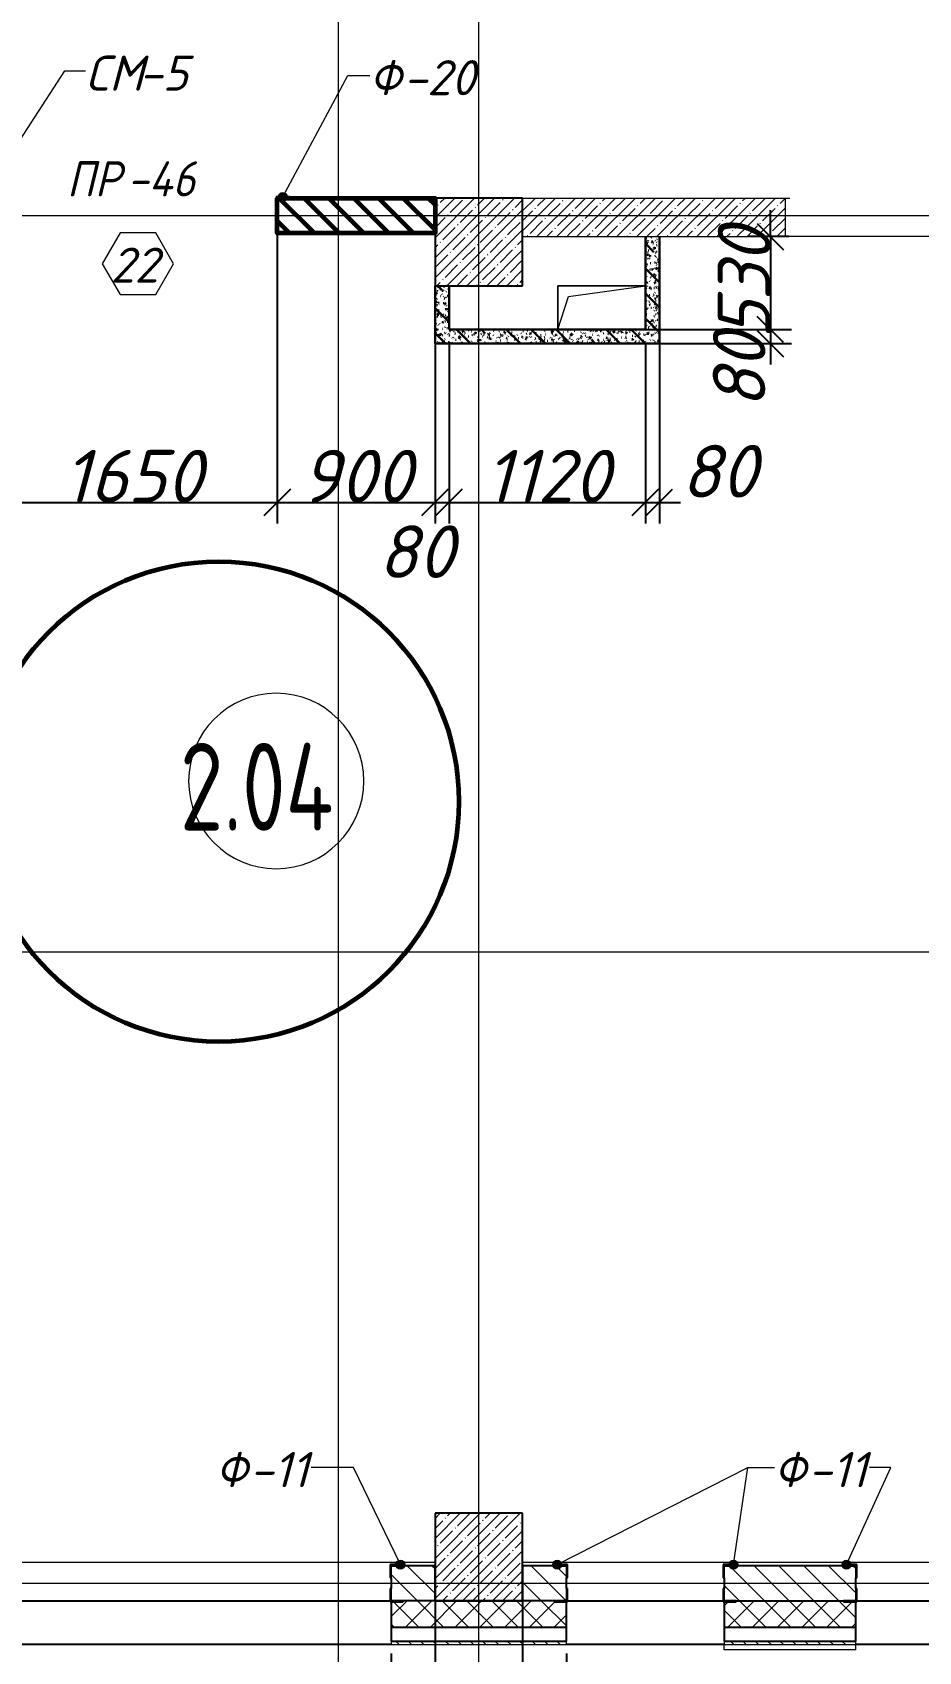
# Model space of a CAD drawing. Header units: millimetres. Extents: x 12986 to 523328, y -9759 to 30092.
# Drawn here: x 279710 to 284766, y -3156 to 6079 of the extents above; entities that cross this region are included whole.
import ezdxf

# ---------------------------------------------------------------- set-up
doc = ezdxf.new("R2010")
doc.units = ezdxf.units.MM
for name, color, linetype, lineweight in [('0) ПГП', 1, 'Continuous', 30), ('2) Расчет', 1, 'Continuous', 30), ('5) Блок ячеистый', 160, 'Continuous', 60), ('A-ANNO-DIMS', 7, 'Continuous', 9), ('A-AREA-IDEN', 7, 'Continuous', 9), ('A-DOOR-IDEN', 7, 'Continuous', 9), ('A-FLOR', 7, 'Continuous', 9), ('A-GENM', 7, 'Continuous', 9), ('A-GENM-1', 7, 'Continuous', 25), ('A-GENM-IDEN', 7, 'Continuous', 9), ('A-WALL-1', 7, 'Continuous', 25), ('A-WALL-FNSH-1', 7, 'Continuous', 9), ('A-WALL-FNSH-2', 7, 'Continuous', 5), ('A-WALL-PATT-1', 7, 'Continuous', 5), ('I-WALL', 7, 'Continuous', 5), ('S-COLS', 7, 'Continuous', 9), ('S-COLS-1', 7, 'Continuous', 5), ('S-COLS-2', 7, 'Continuous', 25), ('Оси-1', 7, 'Continuous', 20)]:
    doc.layers.add(name, color=color, linetype=linetype, lineweight=lineweight)
doc.layers.add('0)Допникки кружки', color=7, linetype='Continuous', plot=False)
for name, color, linetype, lineweight, true_color in [('A-WALL-3', 7, 'Continuous', 5, 0x000000), ('A-WALL-4', 7, 'Continuous', 25, 0x000000), ('A-WALL-5', 7, 'Continuous', 13, 0x008000), ('A-WALL-PATT-2', 7, 'Continuous', 5, 0xce0000)]:
    doc.layers.add(name, color=color, linetype=linetype, lineweight=lineweight, true_color=true_color)
doc.styles.add('ISOCPEUR_I_2', font='isocpeui.ttf', dxfattribs={"height": 300})
doc.styles.add('ISOCPEUR_I_4', font='isocpeui.ttf', dxfattribs={"width": 0.9, "height": 300})
doc.styles.add('СПДС', font='ГОСТ тип А.ttf', dxfattribs={"width": 0.9})
doc.dimstyles.new('ISO-2_0_0_9К_СРЕДНИЙ', dxfattribs={"dimscale": 304.8, "dimtxt": 199.196235, "dimasz": 0.492126, "dimexe": 0.393701, "dimexo": 0, "dimgap": 0, "dimtad": 1, "dimdec": 0, "dimzin": 0, "dimdsep": 46, "dimtxsty": 'ISOCPEUR_I_2', "dimblk1": 'OBLIQUE', "dimblk2": 'OBLIQUE', "dimsah": 1, "dimcen": 0.09, "dimdle": 0.393701, "dimazin": 0, "dimtfac": 1, "dimtdec": 4, "dimtix": 1, "dimtmove": 2, "dimatfit": 3, "dimfxl": 1, "dimtvp": 1, "dimtolj": 1, "dimtzin": 0, "dimarcsym": 2})
doc.dimstyles.new('ISO-2_0_0_9К_СРЕДНИЙ_2', dxfattribs={"dimscale": 304.8, "dimtxt": 199.196235, "dimasz": 0.492126, "dimexe": 0.393701, "dimexo": 0, "dimgap": 0, "dimtad": 1, "dimdec": 0, "dimzin": 0, "dimdsep": 46, "dimtxsty": 'ISOCPEUR_I_2', "dimblk1": 'OBLIQUE', "dimblk2": 'OBLIQUE', "dimsah": 1, "dimcen": 0.09, "dimdle": 0.393701, "dimazin": 0, "dimtfac": 1, "dimtdec": 4, "dimtix": 1, "dimtmove": 0, "dimatfit": 3, "dimfxl": 1, "dimtvp": 1, "dimtolj": 1, "dimtzin": 0, "dimarcsym": 2})
pattern_1 = [(45, (239096.85, -2765.93), (-57.02463, 57.02463), []), (45, (239153.876, -2765.93), (-57.02463, 57.02463), [100.806, -20.161, 3.353, -16.808])]
pattern_2 = [(135, (239096.85, -2765.933), (-35.35534, -35.35534), [])]
pattern_3 = [(45, (239096.85, -2765.93), (-70.71068, 70.71068), []), (135, (239096.85, -2765.93), (-70.71068, -70.71068), [])]
pattern_4 = [(50, (239096.85, -2765.93), (72.87376, -6.37607), [7.62, -83.82]), (355, (239096.85, -2765.93), (-14.09699, 76.42244), [6.096, -67.056]), (100.451, (239102.924, -2766.464), (58.77696, 70.04687), [6.476, -71.236]), (46.184, (239096.85, -2745.61), (108.43142, -16.81745), [11.43, -125.73]), (96.636, (239105.89, -2747.01), (94.961, 98.97089), [9.714, -106.854]), (351.184, (239096.85, -2745.61), (94.96227, 98.97018), [9.144, -100.584]), (21, (239107.01, -2750.69), (60.64565, -40.90654), [7.62, -83.82]), (326, (239107.01, -2750.69), (24.72083, 73.67493), [6.096, -67.056]), (71.451, (239112.065, -2754.1), (85.36689, 32.76874), [6.476, -71.236]), (37.5, (239096.85, -2765.933), (1.235525, 33.822432), [3.353, -62.89, 3.353, -64.719, -67.31]), (37.5, (239096.85, -2765.933), (1.235525, 33.822432), [-134.315, 3.353, -63.957]), (7.5, (239096.85, -2765.933), (26.728146, 40.07255), [3.353, -35.458, 3.353, -61.366, -25.654]), (7.5, (239096.85, -2765.933), (26.728146, 40.07255), [-103.53, 3.353, -22.301]), (327.5, (239074.194, -2765.933), (54.236318, -2.292117), [3.353, -22.047, 3.353, -75.895, -105.156]), (327.5, (239074.194, -2765.933), (54.236318, -2.292117), [-104.648, 3.353, -101.803]), (317.5, (239064.034, -2765.933), (59.25158, 10.17014), [3.353, -29.667, 3.353, -49.276, -74.676]), (317.5, (239064.034, -2765.933), (59.25158, 10.17014), [-85.649, 3.353, -71.323])]
pattern_5 = [(135, (239096.85, -2765.93), (-142.5612, -142.5612), []), (135, (239239.41, -2765.93), (-142.5612, -142.5612), [252.016, -50.403, 3.353, -47.05])]
pattern_6 = [(135, (239096.85, -2765.93), (-70.71068, -70.71068), [])]

# ---------------------------------------------------------------- blocks, each defined once
blk = doc.blocks.new('Колонна_Несущая_Прямоугольное сечение - 500х500-V1-АР1_1_Кладочный план 2 этажа')
at = {"layer": 'S-COLS-1'}
h = blk.add_hatch(dxfattribs=at)
h.set_pattern_fill('FP_3', color=256, style=0, pattern_type=2)
h.set_pattern_definition([(45, (-43160, -7650), (-57.02463, 57.02463), []), (45, (-43102.975, -7650), (-57.02463, 57.02463), [100.806, -20.161, 3.353, -16.808])])
h.paths.add_polyline_path([(-250, -250), (250, -250), (250, 250), (-250, 250)], flags=0)
at = {"layer": 'S-COLS-2'}
for p, q in [((250, 250), (-250, 250)), ((-250, 250), (-250, -250)), ((250, -250), (250, 250)), ((-250, -250), (250, -250))]:
    blk.add_line(p, q, dxfattribs=at)
blk = doc.blocks.new('AR_Отверстие прямоугольное _в плите_ - AR_Отверстие прямоугольное _в плите_-V53-АР1_1_Кладочный план 2 этажа')
at = {"layer": 'A-GENM'}
for p, q in [((250, 125), (-250, 125)), ((-250, 125), (-250, -125)), ((-187.5, 62.5), (250, 125)), ((-250, -125), (-187.5, 62.5))]:
    blk.add_line(p, q, dxfattribs=at)
blk = doc.blocks.new('Фахверк_СКБ_Уголок - Ф-20_200х3960 h-28533880-АР1_1_Кладочный план 2 этажа')
at = {"layer": 'A-GENM-1'}
for p, q in [((200, 156), (125, 156)), ((125, 156), (125, 81)), ((131, 81), (131, 150)), ((131, 150), (200, 150)), ((200, 150), (200, 156)), ((125, 81), (131, 81)), ((131, 19), (125, 19)), ((125, 19), (125, -56)), ((131, -50), (131, 19)), ((125, -56), (200, -56)), ((200, -50), (131, -50)), ((200, -56), (200, -50))]:
    blk.add_line(p, q, dxfattribs=at)
blk = doc.blocks.new('Фахверк_СКБ_Уголок - Ф-11_200х2500 h-28441216-АР1_1_Кладочный план 2 этажа')
at = {"layer": 'A-GENM-1'}
for p, q in [((200, 156), (125, 156)), ((125, 156), (125, 81)), ((131, 81), (131, 150)), ((131, 150), (200, 150)), ((200, 150), (200, 156)), ((125, 81), (131, 81)), ((131, 19), (125, 19)), ((125, 19), (125, -56)), ((131, -50), (131, 19)), ((125, -56), (200, -56)), ((200, -50), (131, -50)), ((200, -56), (200, -50))]:
    blk.add_line(p, q, dxfattribs=at)
blk = doc.blocks.new('_Oblique')
at = {"color": 0, "linetype": 'ByBlock', "lineweight": -2}
blk.add_line((-0.5, -0.5), (0.5, 0.5), dxfattribs=at)
blk = doc.blocks.new('*D2098')
at = {"layer": 'A-ANNO-DIMS', "color": 0, "lineweight": -2, "transparency": 16777216}
for p, q in [((282006.9, -2865.9), (282006.9, -4235.9)), ((281756.9, -3165.9), (281756.9, -4235.9)), ((281636.9, -4115.9), (282126.9, -4115.9))]:
    blk.add_line(p, q, dxfattribs=at)
at = {"layer": 'Defpoints', "color": 0, "transparency": 16777216}
for p in [(282006.9, -2865.9), (281756.9, -3165.9), (282006.9, -4115.9)]:
    blk.add_point(p, dxfattribs=at)
at = {"layer": 'A-ANNO-DIMS', "color": 0, "lineweight": -2, "transparency": 16777216, "xscale": 150, "yscale": 150, "zscale": 150, "rotation": 180}
blk.add_blockref('_Oblique', (281756.9, -4115.9), dxfattribs=at)
at = {"layer": 'A-ANNO-DIMS', "color": 0, "lineweight": -2, "transparency": 16777216, "xscale": 150, "yscale": 150, "zscale": 150}
blk.add_blockref('_Oblique', (282006.9, -4115.9), dxfattribs=at)
at = {"layer": 'A-ANNO-DIMS', "color": 0, "transparency": 16777216, "insert": (281467.4, -4226.1), "char_height": 300, "width": 455.087, "attachment_point": 1, "line_spacing_factor": 1.149209, "style": 'ISOCPEUR_I_2'}
blk.add_mtext('\\A1;250', dxfattribs=at)
blk = doc.blocks.new('*D2099')
at = {"layer": 'A-ANNO-DIMS', "color": 0, "lineweight": -2, "transparency": 16777216}
for p, q in [((282506.9, -2865.9), (282506.9, -4235.9)), ((282756.9, -3165.9), (282756.9, -4235.9)), ((282386.9, -4115.9), (282876.9, -4115.9))]:
    blk.add_line(p, q, dxfattribs=at)
at = {"layer": 'Defpoints', "color": 0, "transparency": 16777216}
for p in [(282506.9, -2865.9), (282756.9, -3165.9), (282756.9, -4115.9)]:
    blk.add_point(p, dxfattribs=at)
at = {"layer": 'A-ANNO-DIMS', "color": 0, "lineweight": -2, "transparency": 16777216, "xscale": 150, "yscale": 150, "zscale": 150, "rotation": 180}
blk.add_blockref('_Oblique', (282506.9, -4115.9), dxfattribs=at)
at = {"layer": 'A-ANNO-DIMS', "color": 0, "lineweight": -2, "transparency": 16777216, "xscale": 150, "yscale": 150, "zscale": 150}
blk.add_blockref('_Oblique', (282756.9, -4115.9), dxfattribs=at)
at = {"layer": 'A-ANNO-DIMS', "color": 0, "transparency": 16777216, "insert": (282739.6, -4226.1), "char_height": 300, "width": 455.087, "attachment_point": 1, "line_spacing_factor": 1.149209, "style": 'ISOCPEUR_I_2'}
blk.add_mtext('\\A1;250', dxfattribs=at)
blk = doc.blocks.new('AAR_СКБ_Марка_Двери_Перемычка и проем - Марка перемычки и проема-25306769-АР1_1_Кладочный план 2 этажа')
at = {"layer": 'A-DOOR-IDEN'}
for p, q in [((-5, 0), (5, 0)), ((-0.968, -0.984), (-1.986, -2.747)), ((1.067, -0.984), (-0.968, -0.984)), ((2.085, -2.747), (1.067, -0.984)), ((-1.986, -2.747), (-0.968, -4.509)), ((1.067, -4.509), (2.085, -2.747)), ((-0.968, -4.509), (1.067, -4.509))]:
    blk.add_line(p, q, dxfattribs=at)
blk = doc.blocks.new('*D2483')
at = {"layer": 'A-ANNO-DIMS', "color": 0, "lineweight": -2, "transparency": 16777216}
for p, q in [((279456.9, 4934.1), (279456.9, 3277.9)), ((281106.9, 4934.1), (281106.9, 3277.9)), ((279336.9, 3397.9), (281226.9, 3397.9))]:
    blk.add_line(p, q, dxfattribs=at)
at = {"layer": 'Defpoints', "color": 0, "transparency": 16777216}
for p in [(279456.9, 4934.1), (281106.9, 4934.1), (281106.9, 3397.9)]:
    blk.add_point(p, dxfattribs=at)
at = {"layer": 'A-ANNO-DIMS', "color": 0, "lineweight": -2, "transparency": 16777216, "xscale": 150, "yscale": 150, "zscale": 150, "rotation": 180}
blk.add_blockref('_Oblique', (279456.9, 3397.9), dxfattribs=at)
at = {"layer": 'A-ANNO-DIMS', "color": 0, "lineweight": -2, "transparency": 16777216, "xscale": 150, "yscale": 150, "zscale": 150}
blk.add_blockref('_Oblique', (281106.9, 3397.9), dxfattribs=at)
at = {"layer": 'A-ANNO-DIMS', "color": 0, "transparency": 16777216, "insert": (280281.9, 3547.9), "char_height": 300, "width": 560.814, "attachment_point": 5, "style": 'ISOCPEUR_I_2'}
blk.add_mtext('\\A1;1650', dxfattribs=at)
blk = doc.blocks.new('*D2484')
at = {"layer": 'A-ANNO-DIMS', "color": 0, "lineweight": -2, "transparency": 16777216}
for p, q in [((281106.9, 4934.1), (281106.9, 3277.9)), ((282006.9, 4304.1), (282006.9, 3277.9)), ((280986.9, 3397.9), (282126.9, 3397.9))]:
    blk.add_line(p, q, dxfattribs=at)
at = {"layer": 'Defpoints', "color": 0, "transparency": 16777216}
for p in [(281106.9, 4934.1), (282006.9, 4304.1), (282006.9, 3397.9)]:
    blk.add_point(p, dxfattribs=at)
at = {"layer": 'A-ANNO-DIMS', "color": 0, "lineweight": -2, "transparency": 16777216, "xscale": 150, "yscale": 150, "zscale": 150, "rotation": 180}
blk.add_blockref('_Oblique', (281106.9, 3397.9), dxfattribs=at)
at = {"layer": 'A-ANNO-DIMS', "color": 0, "lineweight": -2, "transparency": 16777216, "xscale": 150, "yscale": 150, "zscale": 150}
blk.add_blockref('_Oblique', (282006.9, 3397.9), dxfattribs=at)
at = {"layer": 'A-ANNO-DIMS', "color": 0, "transparency": 16777216, "insert": (281556.9, 3547.9), "char_height": 300, "width": 455.087, "attachment_point": 5, "style": 'ISOCPEUR_I_2'}
blk.add_mtext('\\A1;900', dxfattribs=at)
blk = doc.blocks.new('*D2485')
at = {"layer": 'A-ANNO-DIMS', "color": 0, "lineweight": -2, "transparency": 16777216}
for p, q in [((282006.9, 4304.1), (282006.9, 3277.9)), ((282086.9, 4302), (282086.9, 3277.9)), ((281886.9, 3397.9), (282206.9, 3397.9))]:
    blk.add_line(p, q, dxfattribs=at)
at = {"layer": 'Defpoints', "color": 0, "transparency": 16777216}
for p in [(282006.9, 4304.1), (282086.9, 4302), (282086.9, 3397.9)]:
    blk.add_point(p, dxfattribs=at)
at = {"layer": 'A-ANNO-DIMS', "color": 0, "lineweight": -2, "transparency": 16777216, "xscale": 150, "yscale": 150, "zscale": 150, "rotation": 180}
blk.add_blockref('_Oblique', (282006.9, 3397.9), dxfattribs=at)
at = {"layer": 'A-ANNO-DIMS', "color": 0, "lineweight": -2, "transparency": 16777216, "xscale": 150, "yscale": 150, "zscale": 150}
blk.add_blockref('_Oblique', (282086.9, 3397.9), dxfattribs=at)
at = {"layer": 'A-ANNO-DIMS', "color": 0, "transparency": 16777216, "insert": (281681.9, 3267.1), "char_height": 300, "width": 303.391, "attachment_point": 1, "line_spacing_factor": 1.149209, "style": 'ISOCPEUR_I_2'}
blk.add_mtext('\\A1;80', dxfattribs=at)
blk = doc.blocks.new('*D2486')
at = {"layer": 'A-ANNO-DIMS', "color": 0, "lineweight": -2, "transparency": 16777216}
for p, q in [((282086.9, 4302), (282086.9, 3277.9)), ((283206.9, 4302), (283206.9, 3277.9)), ((281966.9, 3397.9), (283326.9, 3397.9))]:
    blk.add_line(p, q, dxfattribs=at)
at = {"layer": 'Defpoints', "color": 0, "transparency": 16777216}
for p in [(282086.9, 4302), (283206.9, 4302), (283206.9, 3397.9)]:
    blk.add_point(p, dxfattribs=at)
at = {"layer": 'A-ANNO-DIMS', "color": 0, "lineweight": -2, "transparency": 16777216, "xscale": 150, "yscale": 150, "zscale": 150, "rotation": 180}
blk.add_blockref('_Oblique', (282086.9, 3397.9), dxfattribs=at)
at = {"layer": 'A-ANNO-DIMS', "color": 0, "lineweight": -2, "transparency": 16777216, "xscale": 150, "yscale": 150, "zscale": 150}
blk.add_blockref('_Oblique', (283206.9, 3397.9), dxfattribs=at)
at = {"layer": 'A-ANNO-DIMS', "color": 0, "transparency": 16777216, "insert": (282646.9, 3547.9), "char_height": 300, "width": 514.846, "attachment_point": 5, "style": 'ISOCPEUR_I_2'}
blk.add_mtext('\\A1;1120', dxfattribs=at)
blk = doc.blocks.new('*D2487')
at = {"layer": 'A-ANNO-DIMS', "color": 0, "lineweight": -2, "transparency": 16777216}
for p, q in [((283206.9, 4302), (283206.9, 3277.9)), ((283286.9, 4304.1), (283286.9, 3277.9)), ((283086.9, 3397.9), (283406.9, 3397.9))]:
    blk.add_line(p, q, dxfattribs=at)
at = {"layer": 'Defpoints', "color": 0, "transparency": 16777216}
for p in [(283206.9, 4302), (283286.9, 4304.1), (283286.9, 3397.9)]:
    blk.add_point(p, dxfattribs=at)
at = {"layer": 'A-ANNO-DIMS', "color": 0, "lineweight": -2, "transparency": 16777216, "xscale": 150, "yscale": 150, "zscale": 150, "rotation": 180}
blk.add_blockref('_Oblique', (283206.9, 3397.9), dxfattribs=at)
at = {"layer": 'A-ANNO-DIMS', "color": 0, "lineweight": -2, "transparency": 16777216, "xscale": 150, "yscale": 150, "zscale": 150}
blk.add_blockref('_Oblique', (283286.9, 3397.9), dxfattribs=at)
at = {"layer": 'A-ANNO-DIMS', "color": 0, "transparency": 16777216, "insert": (283410.3, 3725.9), "char_height": 300, "width": 303.391, "attachment_point": 1, "line_spacing_factor": 1.149209, "style": 'ISOCPEUR_I_2'}
blk.add_mtext('\\A1;80', dxfattribs=at)
blk = doc.blocks.new('*D2488')
at = {"layer": 'A-ANNO-DIMS', "color": 0, "lineweight": -2, "transparency": 16777216}
for p, q in [((283919.9, 4914.1), (283919.9, 5064.1)), ((284025.9, 4914.1), (283799.9, 4914.1)), ((283919.9, 4914.1), (283919.9, 4384.1)), ((283206.9, 4384.1), (284039.9, 4384.1)), ((283919.9, 4384.1), (283919.9, 4234.1))]:
    blk.add_line(p, q, dxfattribs=at)
at = {"layer": 'Defpoints', "color": 0, "transparency": 16777216}
for p in [(284025.9, 4914.1), (283206.9, 4384.1), (283919.9, 4384.1)]:
    blk.add_point(p, dxfattribs=at)
at = {"layer": 'A-ANNO-DIMS', "color": 0, "lineweight": -2, "transparency": 16777216, "xscale": 150, "yscale": 150, "zscale": 150}
for p, rotation in [((283919.9, 4914.1), 270), ((283919.9, 4384.1), 90)]:
    blk.add_blockref('_Oblique', p, dxfattribs=dict(at, rotation=rotation))
at = {"layer": 'A-ANNO-DIMS', "color": 0, "transparency": 16777216, "insert": (283769.9, 4649.1), "char_height": 300, "width": 455.087, "attachment_point": 5, "rotation": 90, "style": 'ISOCPEUR_I_2'}
blk.add_mtext('\\A1;530', dxfattribs=at)
blk = doc.blocks.new('*D2489')
at = {"layer": 'A-ANNO-DIMS', "color": 0, "lineweight": -2, "transparency": 16777216}
for p, q in [((283919.9, 4504.1), (283919.9, 4184.1)), ((283206.9, 4384.1), (284039.9, 4384.1)), ((283286.9, 4304.1), (284039.9, 4304.1))]:
    blk.add_line(p, q, dxfattribs=at)
at = {"layer": 'Defpoints', "color": 0, "transparency": 16777216}
for p in [(283206.9, 4384.1), (283286.9, 4304.1), (283919.9, 4304.1)]:
    blk.add_point(p, dxfattribs=at)
at = {"layer": 'A-ANNO-DIMS', "color": 0, "lineweight": -2, "transparency": 16777216, "xscale": 150, "yscale": 150, "zscale": 150}
for p, rotation in [((283919.9, 4384.1), 90), ((283919.9, 4304.1), 270)]:
    blk.add_blockref('_Oblique', p, dxfattribs=dict(at, rotation=rotation))
at = {"layer": 'A-ANNO-DIMS', "color": 0, "transparency": 16777216, "insert": (283591.9, 3932.1), "char_height": 300, "width": 303.391, "attachment_point": 1, "rotation": 90, "line_spacing_factor": 1.149209, "style": 'ISOCPEUR_I_2'}
blk.add_mtext('\\A1;80', dxfattribs=at)
blk = doc.blocks.new('Марка_Помещения - Номер-25198446-Объем проектирования 2 этажа')
at = {"layer": 'A-AREA-IDEN'}
for start, end in [(360, 180), (180, 360)]:
    blk.add_arc((0, 0), 2.5, start, end, dxfattribs=at)

msp = doc.modelspace()

# ---------------------------------------------------------------- hatches: boundary and pattern name
at = {"layer": '0) ПГП'}
h = msp.add_hatch(dxfattribs=at)
h.set_pattern_fill('FP_25', color=256, style=0, pattern_type=2)
h.set_pattern_definition(pattern_4)
h.paths.add_polyline_path([(283286.85079, 4304.06731), (283286.85079, 4914.06731), (283206.85079, 4914.06731), (283206.85079, 4304.06731)], flags=0)
h = msp.add_hatch(dxfattribs=at)
h.set_pattern_fill('FP_26', color=256, style=0, pattern_type=2)
h.set_pattern_definition(pattern_5)
h.paths.add_polyline_path([(283286.85079, 4304.06731), (283286.85079, 4914.06731), (283206.85079, 4914.06731), (283206.85079, 4304.06731)], flags=0)
h = msp.add_hatch(dxfattribs=at)
h.set_pattern_fill('FP_25', color=256, style=0, pattern_type=2)
h.set_pattern_definition(pattern_4)
h.paths.add_polyline_path([(282086.85079, 4384.06731), (282086.85079, 4634.06731), (282006.85079, 4634.06731), (282006.85079, 4384.06731)], flags=0)
h = msp.add_hatch(dxfattribs=at)
h.set_pattern_fill('FP_26', color=256, style=0, pattern_type=2)
h.set_pattern_definition(pattern_5)
h.paths.add_polyline_path([(282086.85079, 4384.06731), (282086.85079, 4634.06731), (282006.85079, 4634.06731), (282006.85079, 4384.06731)], flags=0)
h = msp.add_hatch(dxfattribs=at)
h.set_pattern_fill('FP_25', color=256, style=0, pattern_type=2)
h.set_pattern_definition(pattern_4)
h.paths.add_polyline_path([(282006.85079, 4304.06731), (283206.85079, 4304.06731), (283206.85079, 4384.06731), (282006.85079, 4384.06731)], flags=0)
h = msp.add_hatch(dxfattribs=at)
h.set_pattern_fill('FP_26', color=256, style=0, pattern_type=2)
h.set_pattern_definition(pattern_5)
h.paths.add_polyline_path([(282006.85079, 4304.06731), (283206.85079, 4304.06731), (283206.85079, 4384.06731), (282006.85079, 4384.06731)], flags=0)
at = {"layer": '5) Блок ячеистый'}
h = msp.add_hatch(dxfattribs=at)
h.set_pattern_fill('FP_22', color=256, style=0, pattern_type=2)
h.set_pattern_definition(pattern_6)
h.paths.add_polyline_path([(281106.85079, 4934.06731), (282006.85079, 4934.06731), (282006.85079, 5134.06731), (281106.85079, 5134.06731), (281106.85079, 5003.06731)], flags=0)
h.paths.add_polyline_path([(278136.85071, 4934.06731), (279456.85079, 4934.06731), (279456.85079, 5134.06731), (278136.85071, 5134.06731), (278136.85071, 5065.06731)], flags=0)
at = {"layer": 'A-GENM-IDEN'}
h = msp.add_hatch(color=256, dxfattribs=at)
edge = h.paths.add_edge_path(flags=0)
edge.add_arc((281138.35079, 5140.06731), 25, 0, 360)
h = msp.add_hatch(color=256, dxfattribs=at)
edge = h.paths.add_edge_path(flags=0)
edge.add_arc((281809.18412, -2659.9327), 25, 0, 360)
h = msp.add_hatch(color=256, dxfattribs=at)
edge = h.paths.add_edge_path(flags=0)
edge.add_arc((282704.5175, -2659.9327), 25, 0, 360)
h = msp.add_hatch(color=256, dxfattribs=at)
edge = h.paths.add_edge_path(flags=0)
edge.add_arc((283709.18412, -2659.9327), 25, 0, 360)
h = msp.add_hatch(color=256, dxfattribs=at)
edge = h.paths.add_edge_path(flags=0)
edge.add_arc((284354.51752, -2659.9327), 25, 0, 360)
at = {"layer": 'A-WALL-PATT-1'}
h = msp.add_hatch(dxfattribs=at)
h.set_pattern_fill('FP_7', color=256, style=0, pattern_type=2)
h.set_pattern_definition(pattern_1)
h.paths.add_polyline_path([(286506.85086, 4914.06731), (286506.85086, 5134.06731), (285366.85091, 5134.06731), (285366.85091, 4914.06731), (286497.47581, 4914.06731)], flags=0)
h.paths.add_polyline_path([(283206.85079, 4914.06731), (283786.85086, 4914.06731), (283786.85086, 5134.06731), (282506.85079, 5134.06731), (282506.85079, 4914.06731)], flags=0)
h = msp.add_hatch(dxfattribs=at)
h.set_pattern_fill('FP_7', color=256, style=0, pattern_type=2)
h.set_pattern_definition(pattern_1)
h.paths.add_polyline_path([(285206.85086, 4914.06731), (285366.85091, 4914.06731), (285366.85091, 5134.06731), (285206.85086, 5134.06731)], flags=0)
h.paths.add_polyline_path([(284006.85086, 4914.06731), (284006.85086, 5134.06731), (283786.85086, 5134.06731), (283786.85086, 4914.06731)], flags=0)
h = msp.add_hatch(dxfattribs=at)
h.set_pattern_fill('FP_11', color=256, style=0, pattern_type=2)
h.set_pattern_definition(pattern_3)
h.paths.add_polyline_path([(310656.8508, -3015.9327), (314796.85081, -3015.9327), (314796.85081, -2865.9327), (310656.8508, -2865.9327)], flags=0)
h.paths.add_polyline_path([(307949.19456, -3015.9327), (309756.8508, -3015.9327), (309756.8508, -2865.9327), (306156.85086, -2865.9327), (306156.85086, -3015.9327)], flags=0)
h.paths.add_polyline_path([(295506.85084, -3015.9327), (296256.85081, -3015.9327), (296256.3291, -2871.9327), (296187.85084, -2871.9327), (296187.85084, -2865.9327), (295506.85084, -2865.9327)], flags=0)
h.paths.add_polyline_path([(300006.85083, -3015.9327), (301156.85079, -3015.9327), (301156.32909, -2871.9327), (301087.85082, -2871.9327), (301087.85082, -2865.9327), (300006.85083, -2865.9327), (300006.85083, -2871.9327)], flags=0)
h.paths.add_polyline_path([(292393.80739, -3015.9327), (292406.85084, -3015.9327), (292406.32913, -2871.9327), (292337.85087, -2871.9327), (292337.85087, -2865.9327), (291006.85083, -2865.9327), (291006.85083, -3015.9327), (292337.85087, -3015.9327)], flags=0)
h.paths.add_polyline_path([(263926.8508, -3015.9327), (265506.59427, -3015.9327), (265506.07256, -2871.9327), (265437.5943, -2871.9327), (265437.5943, -2865.9327), (263995.85078, -2865.9327), (263995.85078, -2871.9327), (263926.8508, -2871.9327)], flags=0)
h.paths.add_polyline_path([(273935.85067, -3015.9327), (274986.85079, -3015.9327), (274986.32908, -2871.9327), (274917.85082, -2871.9327), (274917.85082, -2865.9327), (273935.85067, -2865.9327), (273935.85067, -2871.9327), (273866.85068, -2871.9327), (273866.85068, -3015.9327)], flags=0)
h.paths.add_polyline_path([(282756.8508, -3015.9327), (282756.32909, -2871.9327), (282687.85083, -2871.9327), (282687.85083, -2865.9327), (281825.85078, -2865.9327), (281825.85078, -2871.9327), (281756.85079, -2871.9327), (281756.85079, -3015.9327), (281825.85078, -3015.9327)], flags=0)
h.paths.add_polyline_path([(261757.85083, -3015.9327), (261826.8508, -3015.9327), (261826.32909, -2871.9327), (261757.85083, -2871.9327), (261757.85083, -2865.9327), (260775.85085, -2865.9327), (260775.85085, -2871.9327), (260706.85086, -2871.9327), (260706.85086, -3015.9327)], flags=0)
h.paths.add_polyline_path([(256356.85091, -3015.9327), (256356.85091, -2865.9327), (255275.85077, -2865.9327), (255275.85077, -2871.9327), (255206.85079, -2871.9327), (255206.85079, -3015.9327), (255852.16331, -3015.9327)], flags=0)
h.paths.add_polyline_path([(242826.85079, -3015.9327), (242826.85079, -2865.9327), (238836.85079, -2865.9327), (238836.85079, -3015.9327)], flags=0)
h.paths.add_polyline_path([(247356.85078, -3015.9327), (247356.85078, -2865.9327), (246645.85077, -2865.9327), (246645.85077, -2871.9327), (246576.85078, -2871.9327), (246576.85078, -3015.9327), (246756.85078, -3015.9327)], flags=0)
h = msp.add_hatch(dxfattribs=at)
h.set_pattern_fill('FP_11', color=256, style=0, pattern_type=2)
h.set_pattern_definition(pattern_3)
h.paths.add_polyline_path([(297906.85083, -3015.9327), (297906.32912, -2871.9327), (297837.85086, -2871.9327), (297837.85086, -2865.9327), (297225.8508, -2865.9327), (297225.8508, -2871.9327), (297156.85081, -2871.9327), (297156.85081, -3015.9327), (297223.33519, -3015.9327)], flags=0)
h.paths.add_polyline_path([(304884.66331, -3015.9327), (305256.85081, -3015.9327), (305256.85081, -2865.9327), (304325.85078, -2865.9327), (304325.85078, -2871.9327), (304256.85079, -2871.9327), (304256.85079, -3015.9327)], flags=0)
h.paths.add_polyline_path([(272897.85071, -3015.9327), (272966.85079, -3015.9327), (272966.85071, -2871.9327), (272897.85071, -2871.9327), (272897.85071, -2865.9327), (272106.85079, -2865.9327), (272106.85079, -3015.9327), (272707.08519, -3015.9327)], flags=0)
h.paths.add_polyline_path([(283656.8508, -3015.9327), (284406.85083, -3015.9327), (284406.32912, -2871.9327), (284337.85086, -2871.9327), (284337.85086, -2865.9327), (283725.85079, -2865.9327), (283725.85079, -2871.9327), (283656.8508, -2871.9327)], flags=0)
h.paths.add_polyline_path([(257837.85089, -3015.9327), (257906.85086, -3015.9327), (257906.32915, -2871.9327), (257837.85089, -2871.9327), (257837.85089, -2865.9327), (257325.8509, -2865.9327), (257325.8509, -2871.9327), (257256.85091, -2871.9327), (257256.85091, -3015.9327), (257325.8509, -3015.9327)], flags=0)
h.paths.add_polyline_path([(244476.85078, -3015.9327), (244476.32907, -2871.9327), (244407.85081, -2871.9327), (244407.85081, -2865.9327), (243795.85078, -2865.9327), (243795.85078, -2871.9327), (243726.85079, -2871.9327), (243726.85079, -3015.9327), (244407.85081, -3015.9327)], flags=0)
h = msp.add_hatch(dxfattribs=at)
h.set_pattern_fill('FP_23', color=256, style=0, pattern_type=2)
h.set_pattern_definition(pattern_2)
h.paths.add_polyline_path([(314946.85081, -3115.9327), (315026.85081, -3115.9327), (315026.85081, -3095.9327), (310656.8508, -3095.9327), (310656.8508, -3115.9327), (314796.85081, -3115.9327)], flags=0)
h.paths.add_polyline_path([(309756.8508, -3115.9327), (309756.8508, -3095.9327), (306156.85086, -3095.9327), (306156.85086, -3115.9327), (307949.19456, -3115.9327)], flags=0)
h.paths.add_polyline_path([(301156.85079, -3115.9327), (301156.85079, -3095.9327), (300006.85083, -3095.9327), (300006.85083, -3115.9327)], flags=0)
h.paths.add_polyline_path([(295691.06956, -3115.9327), (296256.85081, -3115.9327), (296256.85081, -3095.9327), (295506.85084, -3095.9327), (295506.85084, -3115.9327)], flags=0)
h.paths.add_polyline_path([(291006.85083, -3115.9327), (292406.85084, -3115.9327), (292406.85084, -3095.9327), (291006.85083, -3095.9327)], flags=0)
h.paths.add_polyline_path([(273866.85068, -3115.9327), (274986.85079, -3115.9327), (274986.85079, -3095.9327), (273866.85068, -3095.9327)], flags=0)
h.paths.add_polyline_path([(281756.85079, -3115.9327), (282756.8508, -3115.9327), (282756.8508, -3095.9327), (281756.85079, -3095.9327)], flags=0)
h.paths.add_polyline_path([(265506.59427, -3115.9327), (265506.59427, -3095.9327), (263926.8508, -3095.9327), (263926.8508, -3115.9327)], flags=0)
h.paths.add_polyline_path([(255852.16331, -3115.9327), (256356.85091, -3115.9327), (256356.85091, -3095.9327), (255206.85079, -3095.9327), (255206.85079, -3115.9327)], flags=0)
h.paths.add_polyline_path([(246576.85078, -3115.9327), (247356.85078, -3115.9327), (247356.85078, -3095.9327), (246576.85078, -3095.9327)], flags=0)
h.paths.add_polyline_path([(261826.8508, -3115.9327), (261826.8508, -3095.9327), (260706.85086, -3095.9327), (260706.85086, -3115.9327)], flags=0)
h.paths.add_polyline_path([(242826.85079, -3115.9327), (242826.85079, -3095.9327), (238736.85079, -3095.9327), (238736.85079, -3115.9327)], flags=0)
h = msp.add_hatch(dxfattribs=at)
h.set_pattern_fill('FP_23', color=256, style=0, pattern_type=2)
h.set_pattern_definition(pattern_2)
h.paths.add_polyline_path([(304884.66331, -3115.9327), (305256.85081, -3115.9327), (305256.85081, -3095.9327), (304256.85079, -3095.9327), (304256.85079, -3115.9327)], flags=0)
h.paths.add_polyline_path([(297223.33519, -3115.9327), (297906.85083, -3115.9327), (297906.85083, -3095.9327), (297156.85081, -3095.9327), (297156.85081, -3115.9327)], flags=0)
h.paths.add_polyline_path([(284406.85083, -3115.9327), (284406.85083, -3095.9327), (283656.8508, -3095.9327), (283656.8508, -3115.9327)], flags=0)
h.paths.add_polyline_path([(272966.85079, -3115.9327), (272966.85079, -3095.9327), (272106.85079, -3095.9327), (272106.85079, -3115.9327), (272707.08519, -3115.9327)], flags=0)
h.paths.add_polyline_path([(243726.85079, -3115.9327), (244476.85078, -3115.9327), (244476.85078, -3095.9327), (243726.85079, -3095.9327)], flags=0)
h.paths.add_polyline_path([(257906.85086, -3115.9327), (257906.85086, -3095.9327), (257256.85091, -3095.9327), (257256.85091, -3115.9327)], flags=0)
at = {"layer": 'A-WALL-PATT-2'}
h = msp.add_hatch(dxfattribs=at)
h.set_pattern_fill('FP_22', color=256, style=0, pattern_type=2)
h.set_pattern_definition(pattern_6)
h.paths.add_polyline_path([(278587.85082, -2865.9327), (278656.85079, -2865.9327), (278656.85079, -2665.93273), (278136.85076, -2665.9327), (278136.85076, -2865.9327)], flags=0)
h.paths.add_polyline_path([(281825.85078, -2865.9327), (282006.85079, -2865.9327), (282006.85079, -2665.9327), (281756.85079, -2665.9327), (281756.85079, -2865.93269)], flags=0)
h = msp.add_hatch(dxfattribs=at)
h.set_pattern_fill('FP_22', color=256, style=0, pattern_type=2)
h.set_pattern_definition(pattern_6)
h.paths.add_polyline_path([(283725.85079, -2865.9327), (284406.85083, -2865.9327), (284406.85083, -2665.93273), (283656.8508, -2665.9327), (283656.8508, -2865.9327)], flags=0)
h.paths.add_polyline_path([(282687.85083, -2865.9327), (282756.8508, -2865.9327), (282756.8508, -2665.93273), (282506.85079, -2665.9327), (282506.85079, -2865.9327)], flags=0)
at = {"layer": 'S-COLS-1'}
h = msp.add_hatch(dxfattribs=at)
h.set_pattern_fill('FP_7', color=256, style=0, pattern_type=2)
h.set_pattern_definition(pattern_1)
h.paths.add_polyline_path([(282006.85079, -2865.9327), (282506.85079, -2865.9327), (282506.85079, -2365.9327), (282006.85079, -2365.9327), (282006.85079, -2655.01297)], flags=0)

# ---------------------------------------------------------------- linework, layer by layer
at = {"layer": '0) ПГП'}
for p, q in [((283286.85079, 4914.06731), (283286.85079, 4304.06731)), ((282006.85079, 4634.06731), (282006.85079, 4304.06731)), ((283206.85079, 4384.06731), (282086.85079, 4384.06731))]:
    msp.add_line(p, q, dxfattribs=at)
at = {"layer": '0)Допникки кружки', "color": 6, "lineweight": 60}
msp.add_circle((280773.23644, 1691.45293), 1369.38563, dxfattribs=at)
at = {"layer": '2) Расчет'}
for p, q in [((283206.85079, 4384.06731), (283206.85079, 4914.06731)), ((282086.85079, 4384.06731), (282086.85079, 4634.06731)), ((282006.85079, 4304.06731), (283286.85079, 4304.06731))]:
    msp.add_line(p, q, dxfattribs=at)
at = {"layer": '5) Блок ячеистый'}
msp.add_lwpolyline([(281106.85079, 5134.06731), (282006.85079, 5134.06731), (282006.85079, 4934.06731), (281106.85079, 4934.06731)], close=True, dxfattribs=at)
at = {"layer": 'A-FLOR'}
for p, q in [((282706.85079, 4634.06731), (283206.85079, 4634.06731)), ((282706.85079, 4384.06731), (282706.85079, 4634.06731))]:
    msp.add_line(p, q, dxfattribs=at)
at = {"layer": 'A-GENM-IDEN'}
for p, q in [((279427.85079, 5140.06731), (279894.99832, 5858.66816)), ((279894.99832, 5858.66816), (280012.56448, 5858.66816)), ((281138.35079, 5140.06731), (281510.12705, 5832.81557)), ((281510.12705, 5832.81557), (281634.89312, 5832.81557)), ((281542.1506, -2105.26618), (281300.19972, -2105.26618)), ((281809.18412, -2659.9327), (281542.1506, -2105.26618)), ((282704.5175, -2659.9327), (283791.38243, -2105.26618)), ((283709.18412, -2659.9327), (283791.38243, -2105.26618)), ((283791.38243, -2105.26618), (283943.9597, -2105.26618)), ((283791.38243, -2105.26618), (283943.9597, -2105.26618)), ((284354.51752, -2659.9327), (284606.72917, -2105.26618)), ((284606.72917, -2105.26618), (284486.19419, -2105.26618))]:
    msp.add_line(p, q, dxfattribs=at)
for centre in [(281138.35079, 5140.06731), (281809.18412, -2659.9327), (282704.5175, -2659.9327), (283709.18412, -2659.9327), (284354.51752, -2659.9327)]:
    msp.add_circle(centre, 25, dxfattribs=at)
at = {"layer": 'A-WALL-1'}
for p, q in [((282006.85079, -2665.9327), (281825.85078, -2665.9327)), ((282006.85079, -2865.9327), (282006.85079, -2665.9327)), ((282687.85083, -2665.9327), (282506.85079, -2665.9327)), ((282506.85079, -2665.9327), (282506.85079, -2865.9327)), ((284337.85086, -2665.9327), (283725.85079, -2665.9327)), ((281756.85079, -2734.9327), (281756.85079, -2796.9327)), ((282756.8508, -2796.9327), (282756.8508, -2734.9327)), ((283656.8508, -2734.9327), (283656.8508, -2796.9327)), ((284406.85083, -2796.9327), (284406.85083, -2734.9327)), ((283725.85079, -2865.9327), (284337.85086, -2865.9327))]:
    msp.add_line(p, q, dxfattribs=at)
at = {"layer": 'A-WALL-3'}
for p, q in [((282506.85079, 5134.06731), (284006.85086, 5134.06731)), ((284006.85086, 4914.06731), (284006.85086, 5134.06731)), ((282506.85079, 4914.06731), (283206.85079, 4914.06731)), ((283286.85079, 4914.06731), (284006.85086, 4914.06731))]:
    msp.add_line(p, q, dxfattribs=at)
at = {"layer": 'A-WALL-4'}
for p, q in [((278662.85082, -2865.9327), (281750.85078, -2865.9327)), ((281756.85079, -2871.9327), (281756.85079, -3095.9327)), ((282687.85083, -2865.9327), (281825.85078, -2865.9327)), ((282756.8508, -3095.9327), (282756.8508, -2871.9327)), ((282762.85083, -2865.9327), (283650.85079, -2865.9327)), ((283656.8508, -2871.9327), (283656.8508, -3095.9327)), ((284406.85083, -3095.9327), (284406.85083, -2871.9327)), ((284412.85086, -2865.9327), (286506.85079, -2865.9327)), ((281756.85079, -3015.9327), (282756.8508, -3015.9327)), ((283656.8508, -3015.9327), (284406.85083, -3015.9327)), ((281756.85079, -3115.9327), (278656.85079, -3115.9327)), ((281756.85079, -3095.9327), (282756.8508, -3095.9327)), ((283656.8508, -3115.9327), (282756.8508, -3115.9327)), ((283656.8508, -3095.9327), (284406.85083, -3095.9327)), ((286506.85083, -3115.9327), (284406.85083, -3115.9327))]:
    msp.add_line(p, q, dxfattribs=at)
at = {"layer": 'A-WALL-5'}
msp.add_line((283206.85079, 4914.06731), (283286.85079, 4914.06731), dxfattribs=at)
at = {"layer": 'A-WALL-FNSH-1'}
for p, q in [((281756.85079, -3095.9327), (281756.85079, -3115.9327)), ((281756.85079, -3115.9327), (282756.8508, -3115.9327)), ((282756.8508, -3115.9327), (282756.8508, -3095.9327)), ((283656.8508, -3095.9327), (283656.8508, -3115.9327)), ((283656.8508, -3115.9327), (284406.85083, -3115.9327)), ((284406.85083, -3115.9327), (284406.85083, -3095.9327))]:
    msp.add_line(p, q, dxfattribs=at)
at = {"layer": 'A-WALL-FNSH-2'}
for p, q in [((282006.85079, 5134.06731), (281175.85079, 5134.06731)), ((281106.85079, 5003.06731), (281106.85079, 5065.06731)), ((282006.85079, 4934.06731), (281175.85079, 4934.06731))]:
    msp.add_line(p, q, dxfattribs=at)
at = {"layer": 'I-WALL'}
for p, q in [((284006.85086, 5134.06731), (284031.85086, 5134.06731)), ((285206.85086, 4914.06731), (284006.85086, 4914.06731)), ((278136.85076, -2645.9327), (282006.85079, -2645.9327)), ((282506.85079, -2645.9327), (286506.85079, -2645.9327)), ((283656.8508, -3145.9327), (283656.8508, -3115.9327)), ((284406.85077, -3145.9327), (284406.85077, -3115.9327)), ((284406.85077, -3145.9327), (283656.8508, -3145.9327))]:
    msp.add_line(p, q, dxfattribs=at)
at = {"layer": 'S-COLS-2'}
for p, q in [((282506.85079, -2365.9327), (282006.85079, -2365.9327)), ((282006.85079, -2365.9327), (282006.85079, -2865.9327)), ((282506.85079, -2865.9327), (282506.85079, -2365.9327)), ((282006.85079, -2865.9327), (282506.85079, -2865.9327))]:
    msp.add_line(p, q, dxfattribs=at)
at = {"layer": 'Оси-1'}
for p, q in [((281456.85078, -6915.9327), (281456.85078, 25871.01046)), ((282256.85078, -6915.9327), (282256.85078, 25871.01046)), ((234936.85079, 5034.0673), (365048.47884, 5034.0673)), ((234936.85079, 834.0673), (365048.47884, 834.0673)), ((234936.85079, -2765.9327), (365048.47884, -2765.9327))]:
    msp.add_line(p, q, dxfattribs=at)

# ---------------------------------------------------------------- block references
at = {"layer": 'A-AREA-IDEN', "xscale": 199.9999999999999, "yscale": 199.9999999999999, "zscale": 199.9999999999999}
msp.add_blockref('Марка_Помещения - Номер-25198446-Объем проектирования 2 этажа', (281101.1186, 1809.19057), dxfattribs=at)
at = {"layer": 'A-DOOR-IDEN', "xscale": 99.99999999999993, "yscale": 99.99999999999993, "zscale": 99.99999999999993}
msp.add_blockref('AAR_СКБ_Марка_Двери_Перемычка и проем - Марка перемычки и проема-25306769-АР1_1_Кладочный план 2 этажа', (280307.24417, 5034.06731), dxfattribs=at)
at = {"layer": 'A-GENM'}
msp.add_blockref('AR_Отверстие прямоугольное _в плите_ - AR_Отверстие прямоугольное _в плите_-V53-АР1_1_Кладочный план 2 этажа', (282956.85079, 4509.06731), dxfattribs=at)
at = {"layer": 'A-GENM-1'}
for name, p in [('Фахверк_СКБ_Уголок - Ф-20_200х3960 h-28533880-АР1_1_Кладочный план 2 этажа', (280975.85079, 4984.06731)), ('Фахверк_СКБ_Уголок - Ф-11_200х2500 h-28441216-АР1_1_Кладочный план 2 этажа', (281625.85078, -2815.9327)), ('Фахверк_СКБ_Уголок - Ф-11_200х2500 h-28441216-АР1_1_Кладочный план 2 этажа', (283525.85079, -2815.9327))]:
    msp.add_blockref(name, p, dxfattribs=at)
at = {"layer": 'A-GENM-1', "rotation": 180}
for p in [(282887.85083, -2715.9327), (284537.85086, -2715.9327)]:
    msp.add_blockref('Фахверк_СКБ_Уголок - Ф-11_200х2500 h-28441216-АР1_1_Кладочный план 2 этажа', p, dxfattribs=at)
at = {"layer": 'S-COLS'}
msp.add_blockref('Колонна_Несущая_Прямоугольное сечение - 500х500-V1-АР1_1_Кладочный план 2 этажа', (282256.85079, 4884.06731), dxfattribs=at)

# ---------------------------------------------------------------- texts
at = {"layer": 'A-AREA-IDEN', "insert": (280551.6523, 2026.30918), "char_height": 500, "width": 1370.885625, "attachment_point": 1, "style": 'СПДС'}
msp.add_mtext('2.04', dxfattribs=at)
at = {"layer": 'A-DOOR-IDEN', "insert": (280155.34564, 4851.42593), "char_height": 200, "width": 317.46825, "attachment_point": 1, "style": 'ISOCPEUR_I_2'}
msp.add_mtext('22', dxfattribs=at)
at = {"layer": 'A-GENM-IDEN', "char_height": 200, "attachment_point": 1}
for s, insert, width, style in [('СМ', (280012.56448, 5946.28275), 367.9745625, 'ISOCPEUR_I_2'), ('-5', (280316.17386, 5946.28275), 317.46825, 'ISOCPEUR_I_2'), ('\\fISOCPEUR|b0|i1|c204|p34|;\\W.9;Ф', (281634.89312, 5920.43016), 230.886, 'ISOCPEUR_I_2'), ('-20', (281825.39312, 5920.43016), 476.202375, 'ISOCPEUR_I_2'), ('ПР', (279906.85262, 5343.35617), 416.8775, 'ISOCPEUR_I_4'), ('-46', (280250.81095, 5343.35617), 561.18125, 'ISOCPEUR_I_4'), ('\\fISOCPEUR|b0|i1|c204|p34|;\\W.9;Ф', (280757.96524, -2017.65159), 230.886, 'ISOCPEUR_I_2'), ('-11', (280948.46524, -2017.65159), 389.620125, 'ISOCPEUR_I_2'), ('\\fISOCPEUR|b0|i1|c204|p34|;\\W.9;Ф', (283943.9597, -2017.65159), 230.886, 'ISOCPEUR_I_2'), ('\\fISOCPEUR|b0|i1|c204|p34|;\\W.9;Ф', (283943.9597, -2017.65159), 230.886, 'ISOCPEUR_I_2'), ('\\fISOCPEUR|b0|i1|c204|p34|;\\W.9;Ф', (283943.9597, -2017.65159), 230.886, 'ISOCPEUR_I_2'), ('-11', (284134.4597, -2017.65159), 389.620125, 'ISOCPEUR_I_2'), ('-11', (284134.4597, -2017.65159), 389.620125, 'ISOCPEUR_I_2'), ('-11', (284134.4597, -2017.65159), 389.620125, 'ISOCPEUR_I_2')]:
    msp.add_mtext(s, dxfattribs=dict(at, insert=insert, width=width, style=style))

# ---------------------------------------------------------------- dimensions: what is measured, and where the dimension line sits
at = {"layer": 'A-ANNO-DIMS'}
dim = msp.add_linear_dim(base=(283919.87269, 4384.06731), p1=(284025.93871, 4914.06731), p2=(283206.85079, 4384.06731), angle=90, dimstyle='ISO-2_0_0_9К_СРЕДНИЙ_2', override={"dimpost": '<>', "dimfxl": 975.604946}, dxfattribs=at)
dim.commit()
dim.dimension.update_dxf_attribs({"geometry": '*D2488', "text_midpoint": (283769.87269, 4649.06731)})
for base, p1, p2, override, picture, middle in [((281106.85079, 3397.92858), (279456.85079, 4934.06731), (281106.85079, 4934.06731), {"dimpost": '<>', "dimfxl": 1650}, '*D2483', (280281.85079, 3547.92858)), ((282006.85079, 3397.92858), (281106.85079, 4934.06731), (282006.85079, 4304.06731), {"dimpost": '<>', "dimfxl": 1098.590005}, '*D2484', (281556.85079, 3547.92858)), ((283206.85079, 3397.92858), (282086.85079, 4302.01931), (283206.85079, 4302.01931), {"dimpost": '<>', "dimfxl": 1120}, '*D2486', (282646.85079, 3547.92858))]:
    dim = msp.add_linear_dim(base=base, p1=p1, p2=p2, dimstyle='ISO-2_0_0_9К_СРЕДНИЙ_2', override=override, dxfattribs=at)
    dim.commit()
    dim.dimension.update_dxf_attribs({"geometry": picture, "text_midpoint": middle})
dim = msp.add_linear_dim(base=(283919.87269, 4304.06731), p1=(283206.85079, 4384.06731), p2=(283286.85079, 4304.06731), angle=90, dimstyle='ISO-2_0_0_9К_СРЕДНИЙ', override={"dimpost": '<>', "dimfxl": 113.137085}, dxfattribs=at)
dim.commit()
dim.dimension.update_dxf_attribs({"geometry": '*D2489', "text_midpoint": (283791.91487, 4083.83692), "dimtype": 160, "text_rotation": 90})
for base, p1, p2, override, picture, middle in [((282086.85079, 3397.92858), (282006.85079, 4304.06731), (282086.85079, 4302.01931), {"dimpost": '<>', "dimfxl": 80.02621}, '*D2485', (281833.5558, 3067.09981)), ((283286.85079, 3397.92858), (283206.85079, 4302.01931), (283286.85079, 4304.06731), {"dimpost": '<>', "dimfxl": 80.02621}, '*D2487', (283562.02042, 3525.8864)), ((282006.85079, -4115.93701), (281756.85079, -3165.9327), (282006.85079, -2865.9327), {"dimpost": '<>', "dimfxl": 390.512484}, '*D2098', (281694.90045, -4426.09017)), ((282756.8508, -4115.93701), (282506.85079, -2865.9327), (282756.8508, -3165.9327), {"dimpost": '<>', "dimfxl": 390.512488}, '*D2099', (282967.19051, -4426.09017))]:
    dim = msp.add_linear_dim(base=base, p1=p1, p2=p2, dimstyle='ISO-2_0_0_9К_СРЕДНИЙ', override=override, dxfattribs=at)
    dim.commit()
    dim.dimension.update_dxf_attribs({"geometry": picture, "text_midpoint": middle, "dimtype": 160})

doc.saveas('drawing.dxf')
